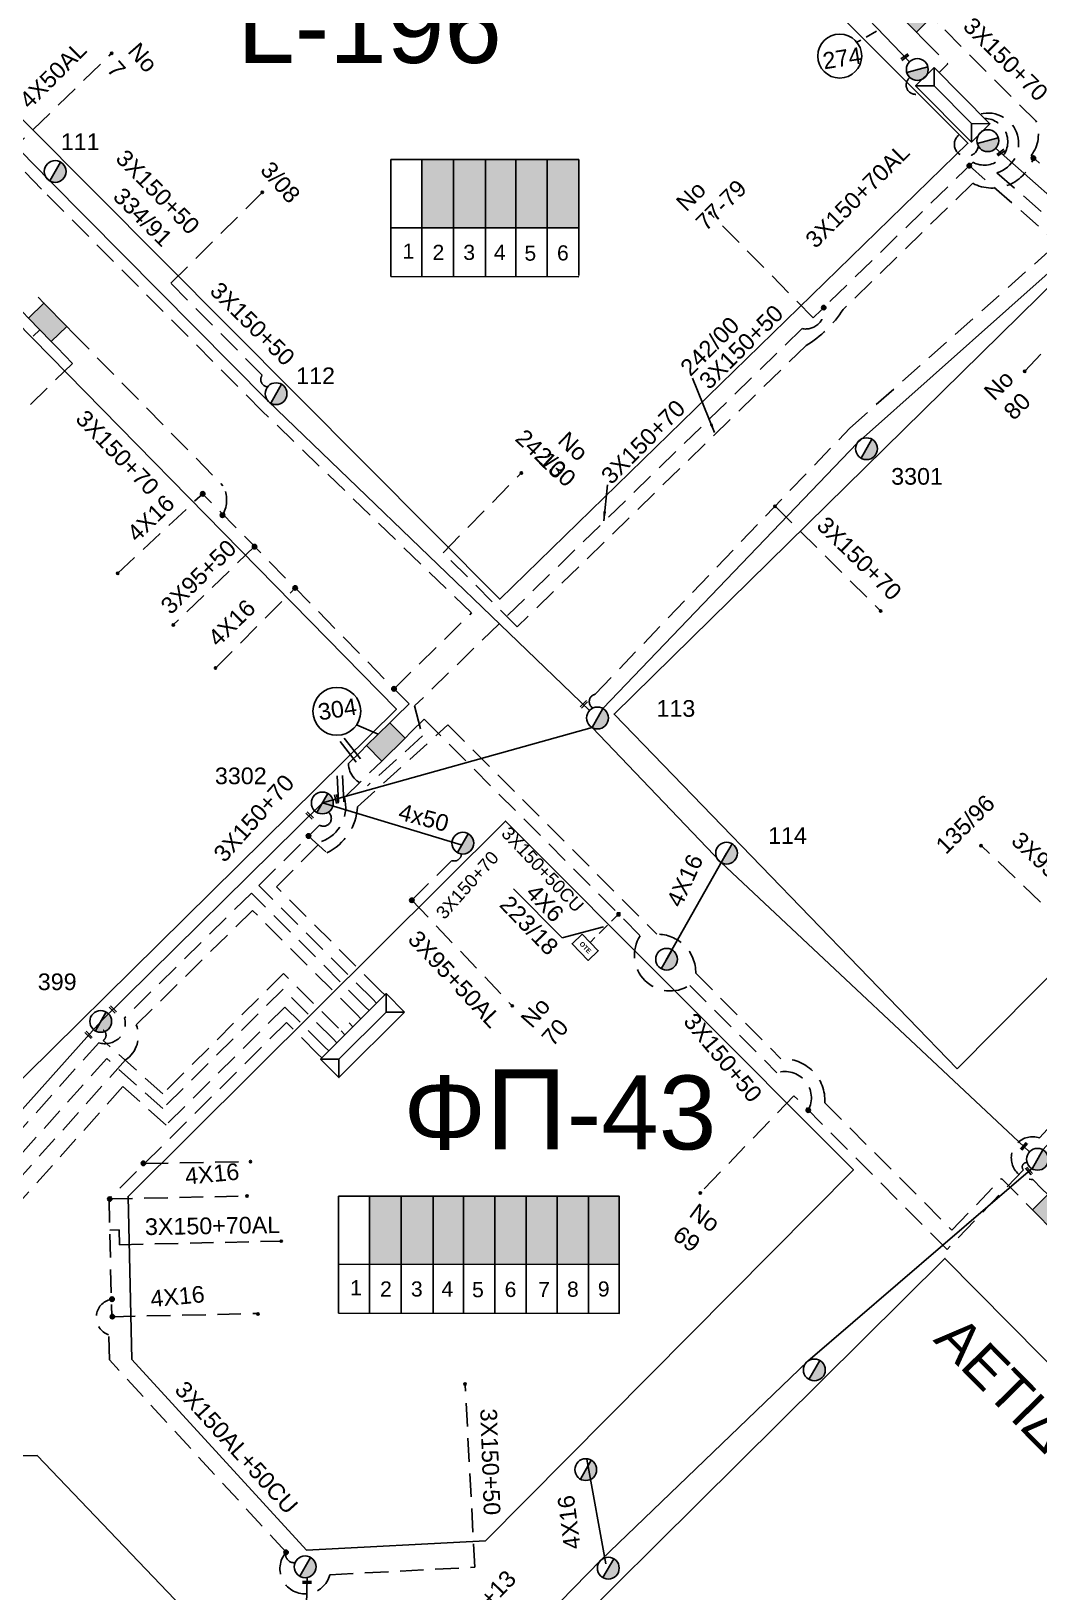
# Model space of a CAD drawing. Header units: millimetres. Extents: x 771 to 3391, y 686 to 1835.
# Drawn here: x 2054.4 to 2163.3, y 851.3 to 1020 of the extents above; entities that cross this region are included whole.
import ezdxf

# ---------------------------------------------------------------- set-up
doc = ezdxf.new("R2010")
doc.units = ezdxf.units.MM
doc.linetypes.add('DASHED', pattern=[19.05, 12.7, -6.35])
for name, color, linetype in [('Link Box 4 Διευθύνσεων', 7, 'Continuous'), ('Pillar OTE', 7, 'Continuous'), ('Άγνωστα', 7, 'Continuous'), ('Γυμνά εναέρια ΧΤ και ΦΟΠ (3Φ)   4x50+16AL', 7, 'Continuous'), ('Εναέρια παροχή ΧΤ 4x16', 7, 'SYN_LINE'), ('Επιγραφές - Σχήματα', 7, 'Continuous'), ('Καλωδια ΧΤ  3X95+50', 7, 'Continuous'), ('Καλώδια ΧΤ   3x150+50CU', 7, 'DASHED'), ('Καλώδια ΧΤ   3x150+70AL', 7, 'DASHED'), ('Καλώδια ΧΤ   3x150AL+50CU', 7, 'DASHED'), ('Μηχανική τομή', 7, 'Continuous'), ('Στύλος ΦΜ', 7, 'Continuous'), ('Στύλος ΦΜ @ 1', 7, 'Continuous'), ('Συνδέσεις', 7, 'Continuous'), ('Συνεστραμμένα ΧΤ   3x70+54.6+25 AL', 7, 'SYN_LINE'), ('Τομή', 7, 'Continuous'), ('Υποσταθμός εναέριος 2 στύλων', 7, 'Continuous'), ('Υποσταθμός πόλεως', 7, 'Continuous'), ('Υπόβαθρο ΔΕΗ', 7, 'Continuous'), ('Υπόγεια καλώδια Παροχών ΧΤ   4x16AL', 7, 'DASHED'), ('Υπόγεια καλώδια Παροχών ΧΤ   4x50AL', 7, 'DASHED'), ('Υπόγεια καλώδια Παροχών ΧΤ   4x6', 7, 'DASHED')]:
    doc.layers.add(name, color=color, linetype=linetype)
doc.styles.add('arial', font='arial.ttf')
doc.styles.get("Standard").update_dxf_attribs({"font": 'arial.ttf'})
doc.linetypes.add('SYN_LINE', pattern='A,0.5,-0.0001,["/\\/\\/\\/",Standard,S=0.1,R=0,X=0,Y=-0.05],-0.25', length=0.7501)
doc.dimstyles.new('ISO-25', dxfattribs={"dimtxt": 2.5, "dimasz": 2.5, "dimexe": 1.25, "dimexo": 0.625, "dimtad": 1, "dimtxsty": 'Standard', "dimcen": 2.5, "dimadec": 0, "dimazin": 0, "dimtfac": 1, "dimtmove": 0, "dimatfit": 3, "dimfxl": 1, "dimarcsym": 0})

# ---------------------------------------------------------------- blocks, each defined once
blk = doc.blocks.new('LINK BOX 4 ΑΝΑΧΩΡΗΣΕΩΝ')
at = {"layer": 'Link Box 4 Διευθύνσεων', "ltscale": 40}
blk.add_hatch(color=256, dxfattribs=at).paths.add_polyline_path([(-3.54, 0), (-3.54, -4.67), (3.54, -4.67), (3.54, 0)])
for p, q in [((-3.54, 0), (-5.33, 0)), ((5.33, 0), (3.54, 0)), ((-3.54, -4.67), (-5.33, -4.67)), ((5.33, -4.67), (3.54, -4.67))]:
    blk.add_line(p, q, dxfattribs=at)
blk.add_lwpolyline([(-3.54, -4.67), (-3.54, 0), (3.54, 0), (3.54, -4.67)], close=True, dxfattribs=at)
blk = doc.blocks.new('ΥΠΑΡΧΩΝ ΤΣΙΜΕΝΤΕΝΙΟΣ ΣΤΥΛΟΣ')
at = {"layer": 'Στύλος ΦΜ'}
blk.add_hatch(color=7, dxfattribs=at).paths.add_polyline_path([(-1.29, -2.28, 0.574793), (2.62, 0, 0.268822), (1.3, 2.27)])
at = {"layer": 'Στύλος ΦΜ', "color": 7}
blk.add_line((-1.29, -2.28), (1.3, 2.27), dxfattribs=at)
blk.add_circle((0, 0), 2.62, dxfattribs=at)
at = {"layer": 'Στύλος ΦΜ', "flags": 4}
for tag, p in [('ΑΡΙΘΜΟΣ', (-4.68, 8.05)), ('ΤΥΠΟΣ', (-4.91, 3.03))]:
    blk.add_attdef(tag, p, '', height=4, dxfattribs=at)
blk = doc.blocks.new('ΥΠΟΣΤΑΘΜΟΣ ΕΝΑΕΡΙΟΣ ΕΠΙ 2 ΣΤΥΛΩΝ')
at = {"layer": 'Υποσταθμός εναέριος 2 στύλων', "linetype": 'Continuous'}
for points in [[(-11.97, -2.11, 0.574793), (-8.45, -0.07, 0.268822), (-9.64, 1.98)], [(9.68, -2.15, 0.574793), (13.19, -0.1, 0.268822), (12.01, 1.95)]]:
    blk.add_hatch(color=256, dxfattribs=at).paths.add_polyline_path(points)
for p, q in [((-11.97, -2.11), (-9.64, 1.98)), ((9.68, -2.15), (12.01, 1.95))]:
    blk.add_line(p, q, dxfattribs=at)
for centre in [(-10.81, -0.07), (10.84, -0.1)]:
    blk.add_circle(centre, 2.36, dxfattribs=at)
at = {"layer": 'Υποσταθμός πόλεως', "linetype": 'Continuous', "ltscale": 40}
blk.add_lwpolyline([(-8.57, 2.82), (8.57, 2.82), (8.57, -2.82), (-8.57, -2.82)], close=True, dxfattribs=at)
for points in [[(-5.75, 0), (-8.57, 2.82)], [(-8.57, -2.82), (-5.75, 0)], [(-5.75, 0), (5.75, 0)], [(5.75, 0), (8.57, 2.82)], [(8.57, -2.82), (5.75, 0)]]:
    blk.add_lwpolyline(points, dxfattribs=at)
at = {"layer": 'Υποσταθμός εναέριος 2 στύλων', "ltscale": 40, "flags": 1}
for tag, p in [('ΜΕΤΑΣΧΗΜΑΤΙΣΜΟΣ', (14.09, 2.51)), ('ΙΣΧΥΣ', (14.07, -0.28)), ('ΑΡΙΘΜΟΣ', (14.19, -3))]:
    blk.add_attdef(tag, p, '', height=1.8, dxfattribs=at)
blk = doc.blocks.new('ΥΠΟΣΤΑΘΜΟΣ ΠΟΛΕΩΣ 9 ΑΝΑΧΩΡΗΣΕΩΝ')
at = {"layer": 'Υποσταθμός πόλεως', "ltscale": 40}
for p, q in [((-9.63, -2.82), (-9.63, -4)), ((-7.12, -2.82), (-7.12, -4)), ((-4.84, -2.82), (-4.84, -4)), ((-2.36, -2.82), (-2.36, -4)), ((0.09, -2.82), (0.09, -4)), ((2.55, -2.82), (2.55, -4)), ((5.02, -2.82), (5.02, -4)), ((7.48, -2.82), (7.48, -4)), ((9.61, -2.82), (9.61, -4))]:
    blk.add_line(p, q, dxfattribs=at)
blk.add_lwpolyline([(-10.02, 2.82), (10.02, 2.82), (10.02, -2.82), (-10.02, -2.82)], close=True, dxfattribs=at)
for points in [[(-7.21, 0), (-10.02, 2.82)], [(-10.02, -2.82), (-7.21, 0)], [(-7.21, 0), (7.21, 0)], [(7.21, 0), (10.02, 2.82)], [(10.02, -2.82), (7.21, 0)]]:
    blk.add_lwpolyline(points, dxfattribs=at)
at = {"layer": 'Υποσταθμός πόλεως', "linetype": 'SYN_LINE', "ltscale": 40, "flags": 1}
for tag, p in [('ΜΕΤΑΣΧΗΜΑΤΙΣΜΟΣ', (10.79, 1.71)), ('ΙΣΧΥΣ', (10.77, -1.08)), ('ΑΡΙΘΜΟΣ', (10.89, -3.8))]:
    blk.add_attdef(tag, p, '', height=1.8, dxfattribs=at)
blk = doc.blocks.new('ΜΗΧΑΝΙΚΗ ΤΟΜΗ')
at = {"layer": 'Μηχανική τομή', "ltscale": 40}
for p, q in [((-1.89, 0.78), (1.89, 0.78)), ((1.89, 0), (-1.89, 0))]:
    blk.add_line(p, q, dxfattribs=at)
blk = doc.blocks.new('_ΣΥΝΔΕΣΗ')
at = {"layer": 'Συνδέσεις', "linetype": 'SYN_LINE', "ltscale": 40}
blk.add_hatch(color=256, dxfattribs=at).paths.add_polyline_path([(0.5, -0.01, 1), (-0.5, -0.01, 1)])
at = {"layer": 'Συνδέσεις'}
blk.add_circle((0, -0.01), 0.5, dxfattribs=at)
blk = doc.blocks.new('ΤΟΜΗ')
at = {"layer": 'Τομή', "ltscale": 40}
for p, q in [((-5.68, 0), (5.68, 0)), ((5.68, -2.33), (-5.68, -2.33))]:
    blk.add_line(p, q, dxfattribs=at)
blk = doc.blocks.new('TSONTA XT1')
at = {"ltscale": 40}
h = blk.add_hatch(color=256, dxfattribs=at)
h.dxf.hatch_style = 1
h.paths.add_polyline_path([(595.96, 2487.66), (597.07, 2488.77), (595.96, 2489.87), (594.85, 2488.77)])
blk.add_lwpolyline([(594.85, 2488.77), (595.96, 2489.87), (597.07, 2488.77), (595.96, 2487.66)], close=True, dxfattribs=at)
blk = doc.blocks.new('PILLAR ΟΤΕ')
at = {"layer": 'Pillar OTE', "ltscale": 40}
blk.add_lwpolyline([(-3.31, 2.02), (3.39, 2.02), (3.39, -1.99), (-3.31, -1.99)], close=True, dxfattribs=at)
at = {"layer": 'Pillar OTE', "insert": (-1.81, 0.71), "char_height": 1.3575, "width": 109.961, "attachment_point": 1}
blk.add_mtext('{\\fArial|b1|i0|c161|p34;OTE}', dxfattribs=at)

msp = doc.modelspace()

# ---------------------------------------------------------------- hatches: boundary and pattern name
at = {"layer": 'Άγνωστα', "linetype": 'DASHED', "ltscale": 0.2}
h = msp.add_hatch(color=133, dxfattribs=at)
h.dxf.hatch_style = 1
h.paths.add_polyline_path([(2094.41066, 894.04843), (2090.97079, 894.04865), (2090.97033, 886.68806), (2094.4102, 886.68472)])
h = msp.add_hatch(color=1, dxfattribs=at)
h.dxf.hatch_style = 1
h.paths.add_polyline_path([(2094.4102, 886.68472), (2097.84977, 886.68138), (2097.85023, 894.04822), (2094.41066, 894.04843)])
h = msp.add_hatch(color=30, dxfattribs=at)
h.dxf.hatch_style = 1
h.paths.add_polyline_path([(2097.84977, 886.68138), (2101.14733, 886.67818), (2101.14779, 894.04801), (2097.85023, 894.04822)])
h = msp.add_hatch(color=6, dxfattribs=at)
h.dxf.hatch_style = 1
h.paths.add_polyline_path([(2104.53378, 894.0478), (2101.14779, 894.04801), (2101.14733, 886.67818), (2104.53332, 886.67489)])
h = msp.add_hatch(color=85, dxfattribs=at)
h.dxf.hatch_style = 1
h.paths.add_polyline_path([(2104.53332, 886.67489), (2107.92997, 886.67159), (2107.93043, 894.04759), (2104.53378, 894.0478)])
h = msp.add_hatch(color=2, dxfattribs=at)
h.dxf.hatch_style = 1
h.paths.add_polyline_path([(2111.26748, 894.04738), (2107.93043, 894.04759), (2107.92997, 886.67159), (2111.26701, 886.66835)])
h = msp.add_hatch(color=5, dxfattribs=at)
h.dxf.hatch_style = 1
h.paths.add_polyline_path([(2111.26701, 886.66835), (2114.65539, 886.66506), (2114.65585, 894.04717), (2111.26748, 894.04738)])
h = msp.add_hatch(color=151, dxfattribs=at)
h.dxf.hatch_style = 1
h.paths.add_polyline_path([(2117.97595, 894.04696), (2114.65585, 894.04717), (2114.65539, 886.66506), (2117.97549, 886.66183)])
at = {"layer": 'Καλώδια ΧΤ   3x150+50CU', "linetype": 'DASHED', "ltscale": 0.2}
h = msp.add_hatch(color=151, dxfattribs=at)
h.dxf.hatch_style = 1
h.paths.add_polyline_path([(2100.07244, 1006.13523), (2096.63256, 1006.13545), (2096.6321, 998.77486), (2100.07198, 998.77151)])
h = msp.add_hatch(color=1, dxfattribs=at)
h.dxf.hatch_style = 1
h.paths.add_polyline_path([(2103.51201, 1006.13502), (2100.07244, 1006.13523), (2100.07198, 998.77151), (2103.51155, 998.76817)])
h = msp.add_hatch(color=173, dxfattribs=at)
h.dxf.hatch_style = 1
h.paths.add_polyline_path([(2106.80956, 1006.13481), (2103.51201, 1006.13502), (2103.51155, 998.76817), (2106.8091, 998.76497)])
h = msp.add_hatch(color=2, dxfattribs=at)
h.dxf.hatch_style = 1
h.paths.add_polyline_path([(2110.19556, 1006.1346), (2106.80956, 1006.13481), (2106.8091, 998.76497), (2110.1951, 998.76168)])
h = msp.add_hatch(color=85, dxfattribs=at)
h.dxf.hatch_style = 1
h.paths.add_polyline_path([(2113.59221, 1006.13438), (2110.19556, 1006.1346), (2110.1951, 998.76168), (2113.59174, 998.75839)])

# ---------------------------------------------------------------- linework, layer by layer
at = {"layer": 'Pillar OTE', "ltscale": 40}
for points in [[(2093.30386, 993.49537), (2093.30465, 1006.13565), (2113.59221, 1006.13438)], [(2096.63177, 993.49297), (2096.63256, 1006.13545)], [(2100.07165, 993.48954), (2100.07244, 1006.13523)], [(2103.51122, 993.4861), (2103.51201, 1006.13502)], [(2106.80877, 993.48281), (2106.80956, 1006.13481)], [(2110.19477, 993.47943), (2110.19556, 1006.1346)], [(2113.59142, 993.59846), (2113.59221, 1006.13438)], [(2093.30419, 998.77809), (2113.59174, 998.75839)], [(2113.59141, 993.46663), (2113.59141, 993.46663), (2093.30386, 993.49629)], [(2087.64208, 881.40857), (2087.64288, 894.04886), (2117.97595, 894.04696), (2117.97516, 881.37921), (2087.64208, 881.4095)], [(2090.96999, 881.40618), (2090.97079, 894.04865)], [(2094.40987, 881.40274), (2094.41066, 894.04843)], [(2097.84944, 881.39931), (2097.85023, 894.04822)], [(2101.14699, 881.39601), (2101.14779, 894.04801)], [(2104.53299, 881.39263), (2104.53378, 894.0478)], [(2107.92964, 881.38924), (2107.93043, 894.04759)], [(2111.26668, 881.38591), (2111.26748, 894.04738)], [(2114.65506, 881.38252), (2114.65585, 894.04717)], [(2087.64242, 886.69129), (2117.97549, 886.66183)]]:
    msp.add_lwpolyline(points, dxfattribs=at)
at = {"layer": 'Άγνωστα', "color": 85, "linetype": 'DASHED', "ltscale": 0.2}
msp.add_lwpolyline([(2161.79558, 983.25508), (2170.99082, 993.05238), (2170.99082, 993.05238), (2168.7051, 995.36114, -0.291164681), (2166.13908, 996.44765), (2155.80934, 1005.47242)], format="xyb", dxfattribs=at)
at = {"layer": 'Άγνωστα', "color": 151, "linetype": 'DASHED', "ltscale": 0.2}
msp.add_lwpolyline([(2173.29706, 924.10151, -0.689627279), (2172.14401, 923.73286), (2169.02736, 920.58893), (2169.02736, 920.58893), (2157.1131, 931.93998)], format="xyb", dxfattribs=at)
at = {"layer": 'Γυμνά εναέρια ΧΤ και ΦΟΠ (3Φ)   4x50+16AL', "color": 173, "linetype": 'Continuous', "ltscale": 0.2}
msp.add_lwpolyline([(2116.20197, 946.78036), (2143.70495, 975.52827), (2168.25323, 997.34806), (2198.88331, 1030.12415), (2226.91266, 1056.56588), (2247.14327, 1073.87808)], dxfattribs=at)
at = {"layer": 'Γυμνά εναέρια ΧΤ και ΦΟΠ (3Φ)   4x50+16AL', "color": 1, "linetype": 'Continuous', "ltscale": 0.2}
for points in [[(2149.35205, 1016.71236), (2125.47318, 1041.62473), (2099.35279, 1066.54219)], [(2085.88418, 936.56888), (2115.03538, 944.734), (2128.99397, 930.12193), (2162.31708, 898.84274)]]:
    msp.add_lwpolyline(points, dxfattribs=at)
at = {"layer": 'Γυμνά εναέρια ΧΤ και ΦΟΠ (3Φ)   4x50+16AL', "color": 62, "linetype": 'Continuous', "ltscale": 0.2}
msp.add_lwpolyline([(2045.30346, 1015.20812), (2056.43559, 1003.82906), (2080.01527, 980.02927), (2114.7555, 946.56219)], dxfattribs=at)
at = {"layer": 'Γυμνά εναέρια ΧΤ και ΦΟΠ (3Φ)   4x50+16AL', "color": 151, "linetype": 'Continuous', "ltscale": 0.2}
msp.add_lwpolyline([(2158.6447, 1007.36998), (2168.83652, 998.37124), (2187.51531, 978.84768), (2214.57407, 950.23456), (2179.49205, 916.37236), (2163.76137, 899.05858)], dxfattribs=at)
at = {"layer": 'Γυμνά εναέρια ΧΤ και ΦΟΠ (3Φ)   4x50+16AL', "color": 6, "linetype": 'Continuous', "ltscale": 0.2}
for points in [[(2011.27865, 881.02539), (2028.41388, 878.82507), (2046.17418, 895.32334), (2061.9355, 912.94789), (2085.88418, 936.56888)], [(2085.88418, 936.56888), (2100.87082, 932.05539)]]:
    msp.add_lwpolyline(points, dxfattribs=at)
at = {"layer": 'Γυμνά εναέρια ΧΤ και ΦΟΠ (3Φ)   4x50+16AL', "color": 133, "linetype": 'Continuous', "ltscale": 0.2}
msp.add_lwpolyline([(2162.66341, 897.13261), (2138.34075, 876.19932), (2116.0068, 854.7108), (2084.78731, 822.71906)], dxfattribs=at)
at = {"layer": 'Εναέρια παροχή ΧΤ 4x16', "color": 1, "ltscale": 20}
msp.add_lwpolyline([(2123.01971, 919.54254), (2129.57726, 931.14511)], dxfattribs=at)
at = {"layer": 'Εναέρια παροχή ΧΤ 4x16', "color": 133, "ltscale": 20}
msp.add_lwpolyline([(2116.53566, 854.29518), (2114.46428, 865.61461)], dxfattribs=at)
at = {"layer": 'Καλωδια ΧΤ  3X95+50', "color": 30, "linetype": 'DASHED', "ltscale": 0.2}
msp.add_lwpolyline([(2078.55949, 964.29231), (2069.78047, 955.81828)], dxfattribs=at)
at = {"layer": 'Καλωδια ΧΤ  3X95+50', "color": 6, "linetype": 'DASHED', "ltscale": 0.2}
for points in [[(2095.2997, 926.47155), (2095.2997, 926.47155)], [(2095.55668, 926.05361), (2095.55668, 926.05361), (2106.46629, 914.57367)]]:
    msp.add_lwpolyline(points, dxfattribs=at)
at = {"layer": 'Καλώδια ΧΤ   3x150+50CU', "color": 2, "linetype": 'DASHED', "ltscale": 0.2}
for points in [[(2150.72492, 1019.27755), (2153.49536, 1016.50498), (2152.54066, 1015.55103)], [(2098.94898, 963.62791), (2107.48824, 972.35306)]]:
    msp.add_lwpolyline(points, dxfattribs=at)
for points in [[(2168.91097, 998.32481, 0.154468032), (2169.10497, 1000.71448), (2162.47998, 1006.56393, 0.26241815), (2163.01599, 1010.27909), (2152.37595, 1020.92731)], [(2162.74243, 1006.33221, -0.466881264), (2156.16894, 1003.57458), (2142.1588, 989.92385, -0.111666112), (2138.15789, 986.02557), (2106.93961, 955.60815), (2098.94528, 963.63162)], [(2089.64266, 913.65746), (2078.33126, 924.95686), (2065.77206, 912.56951, -0.353972988), (2064.60459, 908.77783), (2049.25698, 891.6159), (2030.23678, 873.94726), (2012.22169, 875.65013), (2003.35427, 872.04368), (2003.61463, 858.26924, 0.206167672), (2001.22356, 853.24849), (1998.32966, 850.44242, -0.817284443), (1996.16177, 848.34032)]]:
    msp.add_lwpolyline(points, format="xyb", dxfattribs=at)
at = {"layer": 'Καλώδια ΧΤ   3x150+50CU', "color": 30, "linetype": 'DASHED', "ltscale": 0.2}
for points in [[(2093.64262, 948.92629), (2102.00168, 957.11463), (2079.42692, 978.913), (2055.54772, 1002.95384), (2045.63726, 1013.08413, -0.29215376), (2044.76715, 1014.94021)], [(2058.88824, 987.43692), (2075.14527, 970.87498, -0.250964), (2075.14659, 967.76923)], [(2090.52141, 914.53714), (2078.2128, 926.83269), (2064.51236, 913.31972, -0.599118364), (2061.71932, 910.64557), (2047.39954, 894.63297), (2029.26358, 877.78573), (2020.95706, 878.5709)]]:
    msp.add_lwpolyline(points, format="xyb", dxfattribs=at)
at = {"layer": 'Καλώδια ΧΤ   3x150+50CU', "color": 62, "linetype": 'DASHED', "ltscale": 0.2}
msp.add_lwpolyline([(2079.96867, 981.56729, -0.599785026), (2079.38941, 982.81988), (2069.50206, 992.76202), (2079.31368, 1002.51957)], format="xyb", dxfattribs=at)
at = {"layer": 'Καλώδια ΧΤ   3x150+50CU', "color": 30, "linetype": 'DASHED', "ltscale": 0.2}
msp.add_lwpolyline([(2093.82448, 945.87968), (2095.25233, 947.28639), (2072.91125, 970.0465)], dxfattribs=at)
at = {"layer": 'Καλώδια ΧΤ   3x150+50CU', "color": 1, "linetype": 'DASHED', "ltscale": 0.2}
for points in [[(2084.38113, 932.99562), (2086.37539, 931.18849, 0.272595984), (2089.68445, 936.1408), (2099.46384, 945.02354), (2122.03123, 922.37739, -0.420913895), (2126.24053, 918.15341), (2135.45269, 908.9091, -0.443087483), (2140.19107, 904.15418), (2153.92763, 890.36969), (2159.27758, 895.95076), (2161.99864, 893.21703)], [(2091.32613, 915.34272), (2079.0235, 927.6323), (2085.56402, 934.17976, 0.938428753), (2086.53045, 935.58704)]]:
    msp.add_lwpolyline(points, format="xyb", dxfattribs=at)
at = {"layer": 'Καλώδια ΧΤ   3x150+50CU', "color": 133, "linetype": 'DASHED', "ltscale": 0.2}
for points in [[(2095.46252, 944.21702), (2096.89987, 945.6331), (2120.23862, 922.21291, 0.806028472), (2125.58471, 916.84817), (2135.00377, 907.39624, -0.67442923), (2138.40183, 903.34316)], [(2092.2117, 916.22923), (2080.91938, 927.50956), (2085.80982, 932.4052, 0.386349363), (2088.28191, 937.1427), (2091.66679, 940.47748)], [(2162.05202, 897.6842, 0.686602554), (2161.64838, 896.8934), (2153.3979, 888.29476), (2136.84023, 904.91021), (2126.68537, 894.34939)]]:
    msp.add_lwpolyline(points, format="xyb", dxfattribs=at)
at = {"layer": 'Καλώδια ΧΤ   3x150+50CU', "color": 6, "linetype": 'DASHED', "ltscale": 0.2}
msp.add_lwpolyline([(2087.6236, 912.20743), (2081.70337, 918.12743), (2068.63455, 905.12468), (2062.1987, 910.88014, 0.561128309), (2062.18199, 912.0141)], format="xyb", dxfattribs=at)
at = {"layer": 'Καλώδια ΧΤ   3x150+50CU', "color": 5, "linetype": 'DASHED', "ltscale": 0.2}
msp.add_lwpolyline([(2087.03737, 911.0494), (2081.63352, 916.45305), (2068.63886, 903.52408), (2062.57884, 908.94345), (2048.86736, 893.61106), (2029.30365, 875.43753), (2020.73742, 876.24725)], dxfattribs=at)
at = {"layer": 'Καλώδια ΧΤ   3x150+50CU', "color": 151, "linetype": 'DASHED', "ltscale": 0.2}
msp.add_lwpolyline([(2086.16714, 910.17825), (2081.83443, 914.50636), (2068.99379, 901.73063), (2064.33669, 905.8954), (2049.95056, 889.80861), (2030.7094, 871.93471), (2012.26195, 873.67845), (2005.12003, 870.77377), (2005.37935, 857.0546, -0.800046045), (2002.39831, 852.40793), (1992.14373, 842.46456, -0.540078323), (1987.32567, 837.79273), (1980.50985, 831.18376, -0.522710634), (1977.66438, 828.05267), (1983.57093, 821.96125, -0.746319138), (1983.33929, 820.4517), (1966.09328, 805.12403, 0.677115078), (1967.24046, 801.99582)], format="xyb", dxfattribs=at)
at = {"layer": 'Καλώδια ΧΤ   3x150+50CU', "color": 85, "linetype": 'DASHED', "ltscale": 0.2}
msp.add_lwpolyline([(2085.41403, 909.42433), (2082.02092, 912.84036), (2062.83683, 893.75326), (2063.12143, 881.00971)], dxfattribs=at)
for points in [[(2082.93674, 854.43002, -0.556290904), (2081.962, 855.54832), (2062.87284, 876.35247), (2062.79086, 879.06464, -0.774846847), (2063.07935, 882.89433)], [(2081.962, 855.54832, 1.263801341), (2086.68086, 853.10796), (2102.35393, 853.92587), (2101.32696, 873.60507)]]:
    msp.add_lwpolyline(points, format="xyb", dxfattribs=at)
at = {"layer": 'Καλώδια ΧΤ   3x150+50CU', "color": 1, "linetype": 'DASHED', "ltscale": 0.2}
msp.add_arc((2149.99791, 1014.20469), 1.01202, 127.0401919, 311.2600986, dxfattribs=at)
at = {"layer": 'Καλώδια ΧΤ   3x150+50CU', "color": 151, "linetype": 'DASHED', "ltscale": 0.2}
msp.add_arc((2155.49144, 1007.78567), 1.30292, 126.1245861, 351.4412773, dxfattribs=at)
at = {"layer": 'Καλώδια ΧΤ   3x150+70AL', "color": 173, "linetype": 'DASHED', "ltscale": 0.2}
msp.add_lwpolyline([(2115.13043, 946.83129, -0.675808496), (2115.3526, 948.31711), (2142.90083, 977.11233), (2166.43691, 998.03241), (2158.78775, 1004.71525, 0.980892792), (2156.99176, 1011.06591)], format="xyb", dxfattribs=at)
at = {"layer": 'Καλώδια ΧΤ   3x150+70AL', "color": 85, "linetype": 'DASHED', "ltscale": 0.2}
for points in [[(2157.46895, 1010.58508, -1.28432985), (2156.20349, 1005.85645), (2138.93716, 989.03307), (2127.72787, 1000.41585)], [(2140.0731, 990.13987, -0.529688152), (2137.73227, 987.85909), (2095.85395, 947.05509), (2096.70417, 943.82274), (2090.76848, 938.43127, -0.351728677), (2088.69513, 940.82625), (2090.02875, 942.14013)]]:
    msp.add_lwpolyline(points, format="xyb", dxfattribs=at)
at = {"layer": 'Καλώδια ΧΤ   3x150+70AL', "color": 173, "linetype": 'DASHED', "ltscale": 0.2}
msp.add_lwpolyline([(2134.80575, 968.65082), (2146.22364, 957.33127)], dxfattribs=at)
at = {"layer": 'Καλώδια ΧΤ   3x150+70AL', "color": 6, "linetype": 'DASHED', "ltscale": 0.2}
for points in [[(2163.65935, 894.85704), (2162.66538, 895.86356, -1.180655772), (2163.39649, 900.36378), (2178.69099, 917.19748), (2212.40238, 949.73672, -0.866266702), (2213.40102, 950.36393)], [(2095.55668, 926.05361), (2099.86977, 930.34491, 0.528459621), (2100.91075, 931.06146)]]:
    msp.add_lwpolyline(points, format="xyb", dxfattribs=at)
at = {"layer": 'Καλώδια ΧΤ   3x150+70AL', "color": 85, "linetype": 'DASHED', "ltscale": 0.2}
msp.add_lwpolyline([(2062.9123, 890.37431), (2063.9299, 890.39704), (2063.96563, 888.79696), (2081.31379, 889.18439)], dxfattribs=at)
at = {"layer": 'Συνεστραμμένα ΧΤ   3x70+54.6+25 AL', "color": 85, "linetype": 'SYN_LINE', "ltscale": 20}
msp.add_lwpolyline([(2084.23922, 852.81682), (2083.48332, 821.60715), (2084.17485, 804.20211)], dxfattribs=at)
at = {"layer": 'Υπόβαθρο ΔΕΗ'}
for points in [[(2105.11942, 958.57063), (1988.18619, 1076.15191), (2038.63202, 1124.99143), (2155.65174, 1007.90917), (2105.06763, 958.62271)], [(2144.63925, 1019.37976), (2145.77099, 1020.01258)], [(2143.65047, 1018.82688), (2144.084, 1019.06929)], [(1969.24758, 926.55913), (2043.30457, 998.25873), (2093.88823, 946.72633), (2028.1333, 881.74519), (2010.49904, 883.41283), (1969.24758, 926.55913)], [(2154.50931, 907.83348), (2117.40941, 946.17987), (2167.54449, 995.46143), (2204.43643, 958.19764), (2154.50931, 907.83348)], [(2054.64624, 987.02787), (2055.35793, 987.72403)], [(2089.59135, 945.02415), (2091.92661, 944.0099)], [(2065.28035, 876.39171), (2064.88643, 894.03062), (2105.67515, 934.61314), (2143.27305, 896.88404), (2103.53306, 856.79789), (2084.1854, 855.78821), (2065.28035, 876.39171)], [(2116.33798, 773.57288), (2087.00282, 803.90822), (2086.39108, 821.04903), (2153.16594, 887.32894), (2191.74828, 848.29805), (2116.33798, 773.57288), (2116.33798, 773.57288)], [(2016.3797, 847.22156), (2035.02385, 865.6327), (2055.08297, 866.00723), (2073.09266, 847.17356), (2073.5338, 826.94972), (2055.53277, 807.95179), (2036.78593, 808.01421), (2016.63446, 828.65963), (2016.3797, 847.22156)]]:
    msp.add_lwpolyline(points, dxfattribs=at)
for centre, radius in [((2141.80059, 1017.33291), 2.37782), ((2087.45599, 946.48011), 2.58449)]:
    msp.add_circle(centre, radius, dxfattribs=at)
at = {"layer": 'Υπόγεια καλώδια Παροχών ΧΤ   4x16AL', "color": 30, "linetype": 'DASHED', "ltscale": 0.2}
for points in [[(2057.21298, 985.81178), (2058.88667, 984.08648), (2048.96333, 974.46)], [(2063.73403, 961.38261), (2072.95691, 969.99998)], [(2074.3383, 951.16184), (2082.94403, 959.82554)]]:
    msp.add_lwpolyline(points, dxfattribs=at)
at = {"layer": 'Υπόγεια καλώδια Παροχών ΧΤ   4x16AL', "color": 85, "linetype": 'DASHED', "ltscale": 0.2}
for points in [[(2066.67638, 897.57339), (2078.24448, 897.78976)], [(2062.83683, 893.75326), (2077.74827, 894.06999)], [(2063.12143, 881.00971), (2078.7854, 881.35953)]]:
    msp.add_lwpolyline(points, dxfattribs=at)
at = {"layer": 'Υπόγεια καλώδια Παροχών ΧΤ   4x50AL', "color": 30, "ltscale": 0.2}
msp.add_lwpolyline([(2051.86764, 1006.71556), (2063.04416, 1017.56207)], dxfattribs=at)
at = {"layer": 'Υπόγεια καλώδια Παροχών ΧΤ   4x6', "color": 133, "linetype": 'DASHED', "ltscale": 0.1}
msp.add_lwpolyline([(2118.04356, 924.69504), (2114.85035, 921.51292)], dxfattribs=at)

# ---------------------------------------------------------------- block references
at = {"layer": 'Link Box 4 Διευθύνσεων'}
for p, xscale, yscale, zscale, rotation in [((2150.4928, 1022.81191), 0.4999999999999998, 0.4999999999999998, 0.4999999999999998, 314.9779770236301), ((2057.03319, 989.34918), 0.4999999999999998, 0.4999999999999998, 0.4999999999999998, 314.1300576611985), ((2091.92661, 944.0099), 0.4999999999999999, 0.4999999999999999, 0.4999999999999999, 44.57281849291707), ((2165.53137, 892.96138), 0.4999999999999999, 0.4999999999999999, 0.4999999999999999, 314.6405681963233)]:
    msp.add_blockref('LINK BOX 4 ΑΝΑΧΩΡΗΣΕΩΝ', p, dxfattribs=dict(at, xscale=xscale, yscale=yscale, zscale=zscale, rotation=rotation))
at = {"layer": 'Pillar OTE', "xscale": 0.375, "yscale": 0.375, "zscale": 0.375, "rotation": 314.1}
msp.add_blockref('PILLAR ΟΤΕ', (2114.27331, 920.9747), dxfattribs=at)
at = {"layer": 'Μηχανική τομή'}
for p, xscale, yscale, zscale, rotation in [((2148.9035, 1017.14286), 0.2499999999999681, 0.2499999999999681, 0.2499999999999681, 36.11407878704492), ((2159.26707, 1006.82047), 0.2499999999999681, 0.2499999999999681, 0.2499999999999681, 36.11407878704492), ((2114.23094, 947.16159), 0.249999999999919, 0.249999999999919, 0.249999999999919, 46.31432820790719), ((2087.50828, 937.0248), 0.249999999999919, 0.249999999999919, 0.249999999999919, 102.6362180395906), ((2084.57833, 935.28089), 0.2499999999999191, 0.2499999999999191, 0.2499999999999191, 134.9427037580675), ((2063.30895, 914.30255), 0.2499999999999191, 0.2499999999999191, 0.2499999999999191, 134.9427037580675), ((2060.69207, 911.55747), 0.2499999999999191, 0.2499999999999191, 0.2499999999999191, 134.9427037580675), ((2161.79259, 899.38026), 0.249999999999919, 0.249999999999919, 0.249999999999919, 49.23893857056247), ((2162.18096, 896.71739), 0.2500000000001928, 0.2500000000001928, 0.2500000000001928, 312.6268794242704)]:
    msp.add_blockref('ΜΗΧΑΝΙΚΗ ΤΟΜΗ', p, dxfattribs=dict(at, xscale=xscale, yscale=yscale, zscale=zscale, rotation=rotation))
at = {"layer": 'Μηχανική τομή', "xscale": 0.25, "yscale": 0.25, "zscale": 0.25}
msp.add_blockref('ΜΗΧΑΝΙΚΗ ΤΟΜΗ', (2084.22433, 852.20236), dxfattribs=at)
at = {"layer": 'Στύλος ΦΜ @ 1', "ltscale": 40}
ref = msp.add_blockref('ΥΠΑΡΧΩΝ ΤΣΙΜΕΝΤΕΝΙΟΣ ΣΤΥΛΟΣ', (2057.01662, 1004.85353), dxfattribs=dict(at, xscale=0.4499999999998181, yscale=0.4499999999998181, zscale=0.4499999999998181))
ref.add_attrib('ΤΥΠΟΣ', '111', (2057.61451, 1007.16431), dxfattribs={"layer": 'Στύλος ΦΜ', "height": 1.8, "flags": 4})
ref = msp.add_blockref('ΥΠΑΡΧΩΝ ΤΣΙΜΕΝΤΕΝΙΟΣ ΣΤΥΛΟΣ', (2080.88331, 980.82528), dxfattribs=dict(at, xscale=0.4499999999998181, yscale=0.4499999999998181, zscale=0.4499999999998181))
ref.add_attrib('ΤΥΠΟΣ', '112', (2083.05542, 981.86297), dxfattribs={"layer": 'Στύλος ΦΜ', "height": 1.8, "flags": 4})
ref = msp.add_blockref('ΥΠΑΡΧΩΝ ΤΣΙΜΕΝΤΕΝΙΟΣ ΣΤΥΛΟΣ', (2144.68683, 974.87786), dxfattribs=dict(at, xscale=0.4499999999998181, yscale=0.4499999999998181, zscale=0.4499999999998181))
ref.add_attrib('ΤΥΠΟΣ', '3301', (2147.35979, 970.98725), dxfattribs={"layer": 'Στύλος ΦΜ', "height": 1.8, "flags": 4})
ref = msp.add_blockref('ΥΠΑΡΧΩΝ ΤΣΙΜΕΝΤΕΝΙΟΣ ΣΤΥΛΟΣ', (2115.61641, 945.75847), dxfattribs=dict(at, xscale=0.4499999999998181, yscale=0.4499999999998181, zscale=0.4499999999998181))
ref.add_attrib('ΤΥΠΟΣ', '113', (2121.99458, 945.89162), dxfattribs={"layer": 'Στύλος ΦΜ', "height": 1.8, "flags": 4})
ref = msp.add_blockref('ΥΠΑΡΧΩΝ ΤΣΙΜΕΝΤΕΝΙΟΣ ΣΤΥΛΟΣ', (2085.88192, 936.57017), dxfattribs=dict(at, xscale=0.4499999999998181, yscale=0.4499999999998181, zscale=0.4499999999998181))
ref.add_attrib('ΤΥΠΟΣ', '3302', (2074.27548, 938.60182), dxfattribs={"layer": 'Στύλος ΦΜ', "height": 1.8, "flags": 4})
at = {"layer": 'Στύλος ΦΜ @ 1', "ltscale": 40, "xscale": 0.4499999999998181, "yscale": 0.4499999999998181, "zscale": 0.4499999999998181}
for p in [(2101.07371, 932.2279), (2123.08832, 919.66814), (2139.05632, 875.26385), (2114.34942, 864.47925), (2084.02288, 853.97455), (2116.78957, 853.8308)]:
    msp.add_blockref('ΥΠΑΡΧΩΝ ΤΣΙΜΕΝΤΕΝΙΟΣ ΣΤΥΛΟΣ', p, dxfattribs=at)
at = {"layer": 'Στύλος ΦΜ @ 1', "ltscale": 40}
ref = msp.add_blockref('ΥΠΑΡΧΩΝ ΤΣΙΜΕΝΤΕΝΙΟΣ ΣΤΥΛΟΣ', (2129.575, 931.1464), dxfattribs=dict(at, xscale=0.4499999999998181, yscale=0.4499999999998181, zscale=0.4499999999998181))
ref.add_attrib('ΤΥΠΟΣ', '114', (2134.05631, 932.14548), dxfattribs={"layer": 'Στύλος ΦΜ', "height": 1.8, "flags": 4})
ref = msp.add_blockref('ΥΠΑΡΧΩΝ ΤΣΙΜΕΝΤΕΝΙΟΣ ΣΤΥΛΟΣ', (2061.93324, 912.94918), dxfattribs=dict(at, xscale=0.4499999999998181, yscale=0.4499999999998181, zscale=0.4499999999998181))
ref.add_attrib('ΤΥΠΟΣ', '399', (2055.13524, 916.3339), dxfattribs={"layer": 'Στύλος ΦΜ', "height": 1.8, "flags": 4})
ref = msp.add_blockref('ΥΠΑΡΧΩΝ ΤΣΙΜΕΝΤΕΝΙΟΣ ΣΤΥΛΟΣ', (2163.17581, 898.03669), dxfattribs=dict(at, xscale=0.4499999999998181, yscale=0.4499999999998181, zscale=0.4499999999998181))
ref.add_attrib('ΤΥΠΟΣ', '115', (2165.43411, 897.4318), dxfattribs={"layer": 'Στύλος ΦΜ', "height": 1.8, "flags": 4})
at = {"layer": 'Συνδέσεις'}
for p, xscale, yscale, zscale in [((2063.11736, 1017.63443), 0.25, 0.25, 0.25), ((2162.73129, 1006.2967), 0.4777242751394019, 0.4777242751394019, 0.4777242751394019), ((2155.79521, 1005.48477), 0.4777242751394019, 0.4777242751394019, 0.4777242751394019), ((2079.39387, 1002.59736), 0.25, 0.25, 0.25), ((2127.76786, 1000.37525), 0.25, 0.25, 0.25), ((2140.0731, 990.13987), 0.4777242751394019, 0.4777242751394019, 0.4777242751394019), ((2161.79558, 983.25508), 0.25, 0.25, 0.25), ((2107.39894, 972.26189), 0.25, 0.25, 0.25), ((2072.95691, 969.99998), 0.4777242751394019, 0.4777242751394019, 0.4777242751394019), ((2134.80575, 968.65082), 0.25, 0.25, 0.25), ((2075.09112, 967.69017), 0.4777242751394019, 0.4777242751394019, 0.4777242751394019), ((2078.55949, 964.29231), 0.4777242751394019, 0.4777242751394019, 0.4777242751394019), ((2063.77259, 961.41864), 0.25, 0.25, 0.25), ((2082.94403, 959.82554), 0.4777242751394019, 0.4777242751394019, 0.4777242751394019), ((2146.22364, 957.33127), 0.25, 0.25, 0.25), ((2069.78047, 955.81828), 0.25, 0.25, 0.25), ((2074.3383, 951.16184), 0.25, 0.25, 0.25), ((2093.62909, 948.9177), 0.4777242751394019, 0.4777242751394019, 0.4777242751394019), ((2084.38491, 932.99941), 0.4777242751394019, 0.4777242751394019, 0.4777242751394019), ((2157.08136, 931.94451), 0.25, 0.25, 0.25), ((2095.55668, 926.05361), 0.4777242751394019, 0.4777242751394019, 0.4777242751394019), ((2106.4077, 914.63533), 0.25, 0.25, 0.25), ((2138.40183, 903.34316), 0.4777242751394019, 0.4777242751394019, 0.4777242751394019), ((2066.5441, 897.60863), 0.4777242751394019, 0.4777242751394019, 0.4777242751394019), ((2078.12044, 897.79894), 0.25, 0.25, 0.25), ((2126.72932, 894.3951), 0.25, 0.25, 0.25), ((2062.91061, 893.7451), 0.4777242751394019, 0.4777242751394019, 0.4777242751394019), ((2077.74827, 894.06999), 0.25, 0.25, 0.25), ((2081.43959, 889.18775), 0.25, 0.25, 0.25), ((2063.15244, 882.91655), 0.4777242751394019, 0.4777242751394019, 0.4777242751394019), ((2063.19453, 881.03193), 0.4777242751394019, 0.4777242751394019, 0.4777242751394019), ((2078.92358, 881.31464), 0.25, 0.25, 0.25), ((2101.31287, 873.73207), 0.25, 0.25, 0.25), ((2081.962, 855.54832), 0.4777242751394019, 0.4777242751394019, 0.4777242751394019)]:
    msp.add_blockref('_ΣΥΝΔΕΣΗ', p, dxfattribs=dict(at, xscale=xscale, yscale=yscale, zscale=zscale))
at = {"layer": 'Συνδέσεις', "xscale": 0.2, "yscale": 0.2, "zscale": 0.2, "rotation": 314.9002068932872}
msp.add_blockref('TSONTA XT1', (1681.17511, 657.61562), dxfattribs=at)
at = {"layer": 'Τομή', "xscale": 0.2499999999999669, "yscale": 0.2499999999999669, "zscale": 0.2499999999999669}
for p, rotation in [((2089.13692, 942.45423), 308.1680509152084), ((2088.14013, 938.10759), 273.3782958684962)]:
    msp.add_blockref('ΤΟΜΗ', p, dxfattribs=dict(at, rotation=rotation))
at = {"layer": 'Υποσταθμός εναέριος 2 στύλων', "xscale": 0.5, "yscale": 0.5, "zscale": 0.5, "rotation": 314.7819022422529}
msp.add_blockref('ΥΠΟΣΤΑΘΜΟΣ ΕΝΑΕΡΙΟΣ ΕΠΙ 2 ΣΤΥΛΩΝ', (2154.01431, 1012.06773), dxfattribs=at)
at = {"layer": 'Υποσταθμός πόλεως', "xscale": 0.4999999999999999, "yscale": 0.4999999999999999, "zscale": 0.4999999999999999, "rotation": 225.0304136070612}
msp.add_blockref('ΥΠΟΣΤΑΘΜΟΣ ΠΟΛΕΩΣ 9 ΑΝΑΧΩΡΗΣΕΩΝ', (2090.22572, 911.40979), dxfattribs=at)

# ---------------------------------------------------------------- texts
at = {"ltscale": 30, "char_height": 1.63441, "width": 11.2572904, "attachment_point": 1}
for s, insert in [('1', (2094.55002, 997.05669)), ('2', (2097.78849, 996.92323)), ('3', (2101.11907, 996.92323)), ('4', (2104.42258, 996.92323)), ('5', (2107.72609, 996.84205)), ('6', (2111.24622, 996.86911)), ('1', (2088.88825, 884.96989)), ('2', (2092.12671, 884.83643)), ('3', (2095.4573, 884.83643)), ('4', (2098.76081, 884.83643)), ('5', (2102.06431, 884.75525)), ('6', (2105.58444, 884.78231)), ('7', (2109.21289, 884.78231)), ('8', (2112.32685, 884.80937)), ('9', (2115.65743, 884.83643))]:
    msp.add_mtext(s, dxfattribs=dict(at, insert=insert))
at = {"ltscale": 40, "insert": (2154.89626, 881.48262), "char_height": 4, "width": 50.2149778, "attachment_point": 1, "rotation": 314.5238529, "style": 'arial'}
msp.add_mtext('{\\H1.083x;AETIΔEΩN}', dxfattribs=at)
at = {"layer": 'Άγνωστα', "color": 7, "attachment_point": 1}
for s, gutter_width, insert, char_height, rotation in [('3X150+70', 12.5, (2156.27247, 1021.69288), 1.8, 315.3018836), ('274', 12.5, (2139.83614, 1017.66951), 1.8, 9.0165632), ('3X150+50', 12.5, (2064.71719, 1007.39728), 1.8, 314.3698798), ('3/08', 1.5055, (2080.43433, 1006.12705), 1.8, 311.1190467), ('334/91', 1.5055, (2064.41651, 1003.28502), 1.8, 314.9097455), ('3X150+50', 12.5, (2074.87055, 993.0822), 1.8, 315.3527944), ('242/00', 1.73453, (2124.39359, 983.8835), 1.8, 44.9799402), ('3X150+50', 12.5, (2126.42828, 982.44796), 1.8, 44.9799402), ('3X150+70', 12.5, (2060.39772, 979.24117), 1.8, 313.9290009), ('3X150+70', 12.5, (2115.83718, 972.17939), 1.8, 44.9799402), ('242/00', 1.73453, (2107.82785, 977.15539), 1.8, 317.1339576), ('3X150+70', 12.5, (2140.44705, 967.70952), 1.8, 315.3684982), ('3X95+50', 12.5, (2068.23721, 958.13429), 1.8, 44.2624859), ('304', 12.5, (2085.29164, 947.26493), 1.8, 9.0165632), ('3X150+70', 12.5, (2073.96507, 931.2348), 1.8, 48.2184903), ('135/96', 12.5, (2151.99906, 932.19319), 1.8, 44.9799402), ('3X150+50CU', 12.5, (2106.14488, 934.14178), 1.4, 313.4702819), ('3X95+35', 12.5, (2161.44123, 933.62541), 1.8, 316.7457794), ('3X150+70', 12.5, (2098.03555, 924.81999), 1.4, 48.2184903), ('3X95+50AL', 12.5, (2096.32717, 922.9615), 1.8, 313.1640068), ('3X150+50', 12.5, (2126.19633, 914.0487), 1.8, 309.6213307), ('3X150+50', 12.5, (2104.74879, 871.11883), 1.8, 271.9594224), ('4X50+13', 12.5, (2098.66644, 846.45393), 1.8, 46.2596131)]:
    msp.add_mtext_dynamic_manual_height_columns(s, width=1.8, gutter_width=gutter_width, heights=[0.04535], dxfattribs=dict(at, insert=insert, char_height=char_height, rotation=rotation))
at = {"layer": 'Άγνωστα', "color": 7}
note = msp.add_mtext_dynamic_manual_height_columns('No ', width=1.8, gutter_width=1.5055, heights=[0.04535, 0], dxfattribs=dict(at, insert=(2063.93644, 1021.47598), char_height=1.8, attachment_point=1, rotation=311.1190467))
for column, words in zip(note.columns.linked_columns, ['7']):
    column.text = words
note = msp.add_mtext_dynamic_manual_height_columns('No ', width=1.8, gutter_width=1.73453, heights=[0.04535, 0], dxfattribs=dict(at, insert=(2121.44516, 999.20444), char_height=1.8, attachment_point=1, rotation=44.9799402))
for column, words in zip(note.columns.linked_columns, ['77-79']):
    column.text = words
note = msp.add_mtext_dynamic_manual_height_columns('No ', width=1.8, gutter_width=1.78784, heights=[0.04535, 0], dxfattribs=dict(at, insert=(2154.68001, 978.71072), char_height=1.8, attachment_point=1, rotation=44.9799402))
for column, words in zip(note.columns.linked_columns, ['80']):
    column.text = words
note = msp.add_mtext_dynamic_manual_height_columns('No ', width=1.8, gutter_width=1.70159, heights=[0.04535, 0], dxfattribs=dict(at, insert=(2109.91075, 979.3183), char_height=1.8, attachment_point=1, rotation=316.3904894))
for column, words in zip(note.columns.linked_columns, ['13']):
    column.text = words
note = msp.add_mtext_dynamic_manual_height_columns('No ', width=1.8, gutter_width=1.73917, heights=[0.04535, 0], dxfattribs=dict(at, insert=(2104.83587, 910.64198), char_height=1.8, attachment_point=1, rotation=48.6725283))
for column, words in zip(note.columns.linked_columns, ['70']):
    column.text = words
note = msp.add_mtext_dynamic_manual_height_columns('No ', width=1.8, gutter_width=1.73917, heights=[0.04535, 0], dxfattribs=dict(at, insert=(2123.60794, 895.495), char_height=1.8, attachment_point=1, rotation=323.6209279))
for column, words in zip(note.columns.linked_columns, ['69']):
    column.text = words
at = {"layer": 'Εναέρια παροχή ΧΤ 4x16', "color": 7, "char_height": 1.8, "attachment_point": 1}
for s, insert, rotation in [('4X16', (2064.60388, 965.97169), 44.2624859), ('4X16', (2073.35092, 954.64895), 44.2624859), ('4x50', (2094.44264, 936.55234), 345.1786728), ('4X16', (2123.00952, 925.89955), 65.2836081), ('4X16', (2070.96486, 897.08767), 5.4519936), ('4X16', (2067.219, 883.83372), 5.4519936), ('4X16', (2112.02265, 855.74996), 97.3016202)]:
    msp.add_mtext_dynamic_manual_height_columns(s, width=1.8, gutter_width=12.5, heights=[0.04535], dxfattribs=dict(at, insert=insert, rotation=rotation))
at = {"layer": 'Καλώδια ΧΤ   3x150+70AL', "color": 7, "char_height": 1.8, "attachment_point": 1}
for insert, rotation in [((2137.9142, 997.70904), 44.9799402), ((2066.70165, 891.64337), 0.8803642)]:
    msp.add_mtext_dynamic_manual_height_columns('3X150+70AL', width=1.8, gutter_width=12.5, heights=[0.04535], dxfattribs=dict(at, insert=insert, rotation=rotation))
at = {"layer": 'Καλώδια ΧΤ   3x150AL+50CU', "color": 7, "insert": (2071.15396, 874.24412), "char_height": 1.8, "attachment_point": 1, "rotation": 312.1602328}
msp.add_mtext_dynamic_manual_height_columns('3X150AL+50CU', width=1.8, gutter_width=12.5, heights=[0.04535], dxfattribs=at)
at = {"layer": 'Υπόβαθρο ΔΕΗ', "char_height": 8, "attachment_point": 1}
for s, insert in [('L-196', (2076.69854, 1024.5843)), ('Φ{\\H1.0833x;Π}-43', (2094.65316, 907.77075))]:
    msp.add_mtext_dynamic_manual_height_columns(s, width=84.657329, gutter_width=12.5, heights=[0], dxfattribs=dict(at, insert=insert))
at = {"layer": 'Υπόγεια καλώδια Παροχών ΧΤ   4x50AL', "color": 7, "insert": (2052.97222, 1012.78043), "char_height": 1.8, "attachment_point": 1, "rotation": 44.9799402}
msp.add_mtext_dynamic_manual_height_columns('4X50AL', width=1.8, gutter_width=12.5, heights=[0.04535], dxfattribs=at)
at = {"layer": 'Υπόγεια καλώδια Παροχών ΧΤ   4x6', "color": 7, "char_height": 1.8, "attachment_point": 1, "rotation": 314.1}
for s, insert in [('223/18', (2106.20498, 926.72473)), ('4X6', (2109.04267, 927.98444))]:
    msp.add_mtext_dynamic_manual_height_columns(s, width=1.8, gutter_width=12.5, heights=[0.04535], dxfattribs=dict(at, insert=insert))

# ---------------------------------------------------------------- leaders
at = {"layer": 'Επιγραφές - Σχήματα', "ltscale": 40}
for points in [[(2128.27757, 976.61155), (2125.90042, 982.51479)], [(2116.29292, 967.09297), (2116.70102, 970.98057)]]:
    msp.add_leader(points, dimstyle='ISO-25', override={"dimasz": 1, "dimtad": 0}, dxfattribs=at)
at = {"layer": 'Επιγραφές - Σχήματα'}
msp.add_leader([(2116.26234, 923.15825), (2111.81375, 921.97329), (2106.54821, 927.27182)], dimstyle='ISO-25', override={"dimasz": 0.1, "dimgap": 0.625, "dimtad": 0}, dxfattribs=at)

doc.saveas('drawing.dxf')
